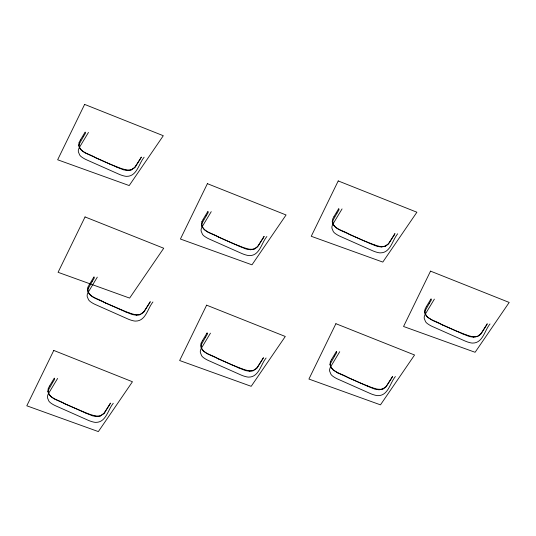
<?xml version="1.0" encoding="UTF-8"?>
<svg xmlns="http://www.w3.org/2000/svg" width="536" height="536" viewBox="0 0 536 536"><rect width="100%" height="100%" fill="white"/><g stroke="black" fill="none" stroke-linecap="round" stroke-linejoin="round"><path stroke-width="0.8" d="M47.804 391.293L48.28 388.446M78.658 145.263L79.134 142.422M87.495 289.996L87.978 287.155M201.429 224.524L201.905 221.676M332.253 221.783L332.729 218.936L333.982 216.557M329.928 364.554L330.404 361.706M424.559 311.986L425.041 309.138L426.288 306.766M48.374 390.235L48.441 393.002M79.228 144.204L79.301 146.971M88.065 288.944L88.139 291.711M201.998 223.465L202.065 226.232M201.214 344.963L201.288 347.73M332.823 220.725L332.896 223.492M330.498 363.495L330.571 366.262M425.128 310.927L425.202 313.694M150.207 301.855L149.283 303.476M263.357 357.874L262.432 359.495M79.241 144.11L83.375 136.693M48.387 390.141L52.515 382.724M88.085 288.844L92.212 281.427M202.012 223.371L206.146 215.954M201.235 344.869L205.362 337.452M332.836 220.624L336.97 213.207M330.511 363.401L334.645 355.984M425.142 310.833L429.276 303.416M201.127 343.174C198.615 352.782 211.72 354.443 217.576 358.483M79.147 142.382L80.387 140.043M87.984 287.122L89.224 284.777M48.294 388.412L49.526 386.067M201.918 221.643L203.157 219.304M201.134 343.141L202.374 340.796M330.417 361.673L331.657 359.328M80.413 139.983L84.916 132.466A1.42 0.543 -76.8 0 1 85.204 132.111L85.445 133.149A1.407 0.543 -76.8 0 1 85.204 133.705L83.428 136.606M89.257 284.723L93.753 277.206A1.42 0.543 -76.8 0 1 94.041 276.844L94.282 277.882A1.407 0.543 -76.8 0 1 94.041 278.445L92.266 281.34M49.56 386.014L54.056 378.496A1.42 0.543 -76.8 0 1 54.35 378.141L54.592 379.18A1.407 0.543 -76.8 0 1 54.35 379.736L52.568 382.637M203.184 219.244L207.687 211.727A1.42 0.543 -76.8 0 1 207.975 211.372L208.216 212.41A1.407 0.543 -76.8 0 1 207.975 212.966L206.199 215.867M202.407 340.742L206.903 333.225M334.008 216.504L338.511 208.986A1.42 0.543 -76.8 0 1 338.799 208.625L339.04 209.67A1.407 0.543 -76.8 0 1 338.799 210.226L337.023 213.12M331.684 359.274L336.186 351.757A1.42 0.543 -76.8 0 1 336.474 351.402L336.715 352.44A1.407 0.543 -76.8 0 1 336.474 352.996L334.699 355.897M426.314 306.706L430.817 299.189A1.42 0.543 -76.8 0 1 431.105 298.833L431.346 299.872A1.407 0.543 -76.8 0 1 431.105 300.428L429.329 303.329M144.104 157.249C138.75 163.661 136.995 176.351 126.777 176.357A8.998 7.243 11.1 0 1 124.526 176.069A25.118 20.214 11.1 0 1 118.871 174.167L86.711 159.882A23.477 18.894 11.1 0 1 81.673 157.001L81.103 156.566A8.543 6.874 11.1 0 1 79.71 155.051L78.397 151.923A8.851 7.122 11.1 0 1 78.39 149.939L79.06 148.003L88.467 132.405M152.941 301.982C147.601 308.421 145.826 321.077 135.615 321.091A8.998 7.243 11.1 0 1 133.364 320.803A25.118 20.214 11.1 0 1 127.709 318.9L95.555 304.615A23.477 18.894 11.1 0 1 90.51 301.741L89.948 301.299A8.543 6.874 11.1 0 1 88.554 299.785L87.241 296.656A8.851 7.122 11.1 0 1 87.234 294.673L87.897 292.743L97.304 277.139M113.25 403.28C107.917 409.738 106.121 422.355 95.917 422.388A8.998 7.243 11.1 0 1 93.666 422.093A25.118 20.214 11.1 0 1 88.018 420.197L55.858 405.913A23.477 18.894 11.1 0 1 50.813 403.032L50.25 402.59A8.543 6.874 11.1 0 1 48.856 401.082L47.543 397.953A8.851 7.122 11.1 0 1 47.537 395.963L48.207 394.034L57.613 378.436M266.874 236.51C261.481 242.848 259.786 255.665 249.542 255.618A8.998 7.243 11.1 0 1 247.297 255.324A25.118 20.214 11.1 0 1 241.642 253.428L209.482 239.143A23.477 18.894 11.1 0 1 204.444 236.262L203.874 235.827A8.543 6.874 11.1 0 1 202.481 234.312L201.168 231.184A8.851 7.122 11.1 0 1 201.161 229.194L201.831 227.264L211.238 211.666M266.097 358.008C260.744 364.426 258.982 377.103 248.764 377.116A8.998 7.243 11.1 0 1 246.513 376.821A25.118 20.214 11.1 0 1 240.858 374.925L208.705 360.641A23.477 18.894 11.1 0 1 203.66 357.76L203.097 357.318A8.543 6.874 11.1 0 1 201.704 355.803L200.39 352.675A8.851 7.122 11.1 0 1 200.384 350.691L201.054 348.762L210.46 333.158M397.699 233.77C392.332 240.162 390.59 252.885 380.372 252.878A8.998 7.243 11.1 0 1 378.121 252.583A25.118 20.214 11.1 0 1 372.466 250.687L340.306 236.396A23.477 18.894 11.1 0 1 335.268 233.522L334.699 233.08A8.543 6.874 11.1 0 1 333.305 231.565L331.992 228.436A8.851 7.122 11.1 0 1 331.985 226.453L332.655 224.524L342.062 208.919M395.374 376.54C389.994 382.905 388.278 395.675 378.048 395.648A8.998 7.243 11.1 0 1 375.796 395.354A25.118 20.214 11.1 0 1 370.142 393.458L337.982 379.173A23.477 18.894 11.1 0 1 332.943 376.292L332.374 375.857A8.543 6.874 11.1 0 1 330.98 374.342L329.667 371.214A8.851 7.122 11.1 0 1 329.66 369.224L330.33 367.294L339.737 351.696M490.005 323.972C484.618 330.317 482.916 343.12 472.678 343.08A8.998 7.243 11.1 0 1 470.427 342.785A25.118 20.214 11.1 0 1 464.772 340.889L432.612 326.605A23.477 18.894 11.1 0 1 427.574 323.724L427.004 323.288A8.543 6.874 11.1 0 1 425.611 321.774L424.298 318.645A8.851 7.122 11.1 0 1 424.291 316.655L424.961 314.726L434.368 299.128M140.372 158.864L135.863 166.006M149.209 303.597L144.7 310.739M109.511 404.894L105.002 412.03M263.143 238.125L258.633 245.26M262.359 359.616L257.85 366.758M393.967 235.378L389.458 242.52M391.642 378.155L386.295 386.396M486.273 325.587L481.764 332.722M140.445 158.743L141.363 157.061L134.543 167.788L130.992 170.046M109.592 404.767L110.49 403.092L103.689 413.819L100.138 416.077M263.216 237.997L264.134 236.322L257.314 247.049L254.707 248.925L250.62 249.743M394.04 235.257L394.958 233.575L388.138 244.302L385.531 246.185L381.444 247.002M391.716 378.027L392.633 376.346L385.813 387.079L383.207 388.955L379.12 389.773M486.346 325.459L487.264 323.784L480.444 334.511L477.837 336.387L473.75 337.204M205.415 337.365L207.191 334.464A1.407 0.543 -76.8 0 0 207.439 333.908L207.191 332.869A1.42 0.543 -76.8 0 0 206.903 333.225M135.025 167.111L135.802 166.086M143.862 311.845L144.646 310.82M104.165 413.135L104.949 412.11M257.789 246.372L258.573 245.347M257.012 367.863L257.796 366.838M388.62 243.625L389.397 242.6M480.926 333.834L481.703 332.809M150.201 301.795L143.387 312.522L139.836 314.779M134.971 167.185L131.541 169.57M143.809 311.919L140.385 314.31M257.736 246.439L254.312 248.831M104.111 413.209L100.688 415.601M388.567 243.699L385.136 246.091M256.958 367.937L253.535 370.329M386.242 386.469L382.811 388.861M480.872 333.901L477.442 336.293M252.985 370.805L256.536 368.547L263.357 357.813M131.467 169.597L129.551 170.039L126.067 169.899M254.238 248.851L252.322 249.3L248.838 249.16M140.305 314.331L138.389 314.773L134.911 314.632M385.062 246.111L383.146 246.56L379.662 246.419M100.614 415.621L98.691 416.07L95.214 415.929M253.461 370.349L251.538 370.798L248.061 370.657M477.368 336.313L475.452 336.762L471.968 336.621M382.738 388.881L380.821 389.33L377.337 389.19M130.952 170.059L127.849 170.482M139.789 314.793L136.687 315.222M252.938 370.818L249.836 371.24M100.098 416.09L96.989 416.512M127.742 170.488L123.582 169.852L116.888 167.199M381.337 247.002L377.177 246.372L370.483 243.713M250.513 249.749L246.346 249.113L239.659 246.453M473.643 337.211L469.482 336.575L462.789 333.915M136.579 315.222L132.419 314.592L125.726 311.932M249.736 371.24L245.568 370.611L238.882 367.951M379.012 389.779L374.852 389.143L368.158 386.483M96.889 416.512L92.721 415.882L86.035 413.223M125.967 169.885L120.613 168.291M379.562 246.406L374.208 244.805M248.738 249.146L243.384 247.545M471.868 336.608L466.514 335.007M134.811 314.619L129.457 313.024M377.237 389.176L371.883 387.575M247.96 370.644L242.607 369.043M95.113 415.916L89.76 414.315M239.049 245.863L243.27 247.505M462.179 333.325L466.407 334.966M367.549 385.893L371.776 387.535M125.123 311.342L129.344 312.977M238.272 367.361L242.493 368.996M85.425 412.633L89.646 414.274M374.101 244.758L363.194 240.47M120.506 168.244L109.599 163.949M239.002 245.843L232.369 243.21M462.133 333.305L455.5 330.672M367.502 385.873L360.869 383.24M125.069 311.322L105.626 303.041M238.219 367.341L232.825 365.21M85.371 412.613L65.935 404.332M231.585 364.708L232.718 365.17M363.14 240.45L350.383 234.822M109.545 163.929L96.788 158.308M455.446 330.652L442.689 325.03M232.316 243.19L219.559 237.569M360.815 383.22L348.058 377.599M231.539 364.688L218.775 359.06M370.389 243.672L343.877 231.84C339.851 229.991 334.611 228.155 332.93 223.586M116.794 167.152L85.144 152.934L81.506 150.348L79.335 147.072M432.532 320.414L462.695 333.874M239.565 246.413L207.914 232.195L204.276 229.609L202.106 226.326M368.065 386.443L337.901 372.982M125.632 311.892L99.12 300.053C95.1 298.204 89.854 296.368 88.172 291.805M238.781 367.91L207.137 353.693L203.492 351.107L201.328 347.824M85.941 413.182L54.29 398.965L50.652 396.379L48.481 393.096M349.238 234.272L350.303 234.788M95.649 157.758L96.708 158.267M441.55 324.481L442.609 324.99M218.413 237.019L219.479 237.528M104.486 302.492L105.552 303.001M217.636 358.51L218.701 359.026M64.789 403.782L65.854 404.298M349.177 234.245C343.603 230.413 333.868 229.415 332.26 221.85M95.582 157.725C90.008 153.899 80.273 152.901 78.665 145.33M441.49 324.448C435.909 320.615 426.174 319.624 424.566 312.053M218.353 236.986C212.779 233.153 203.044 232.162 201.435 224.591M104.426 302.465C98.845 298.632 89.117 297.634 87.502 290.07M64.729 403.755C59.154 399.923 49.419 398.931 47.811 391.36M347.978 377.558C342.089 373.492 331.804 372.513 329.935 364.621M432.512 320.401L427.406 317.071L425.236 313.788M337.881 372.969L332.776 369.639L330.605 366.356M84.628 104.406L57.654 159.775L129.203 185.563L163.299 135.715L84.628 104.406M85.05 216.939L58.076 272.308L129.625 298.096L163.721 248.248L85.05 216.939M53.774 350.437L26.8 405.799L98.349 431.594L132.446 381.746L53.774 350.437M207.399 183.667L180.424 239.029L251.974 264.824L286.07 214.976L207.399 183.667M206.615 305.165L179.647 360.527L251.196 386.315L285.286 336.474L206.615 305.165M338.223 180.927L311.249 236.289L382.798 262.077L416.894 212.229L338.223 180.927M335.898 323.697L308.924 379.059L380.473 404.854L414.569 355.006L335.898 323.697M430.529 271.129L403.554 326.491L475.104 352.286L509.2 302.438L430.529 271.129"/></g></svg>
